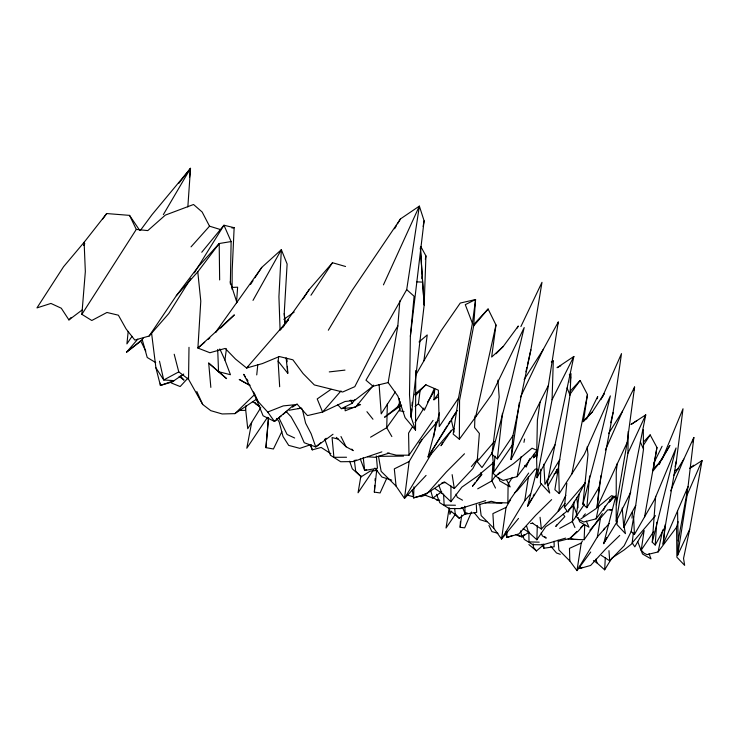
<?xml version="1.0" encoding="UTF-8"?>
<svg xmlns="http://www.w3.org/2000/svg" width="739" height="739" viewBox="0 0 739 739"><rect width="100%" height="100%" fill="white"/><g stroke="black" fill="none" stroke-linecap="round" stroke-linejoin="round"><path stroke-width="1.11" d="M434.717 488.433L441.783 493.125L450.929 501.707L450.938 485.966M245.496 408.057L247.741 428.703L260.784 407.688M328.328 330.213L351.958 290.649L400.473 218.91L419.364 206.107L406.709 289.623L414.099 296.256L410.367 336.273L409.508 394.728L411.078 417.11L415.521 430.126L405.092 417.683L397.859 396.049L388.16 382.58L397.831 325.936L399.845 300.856M415.521 430.126L415.761 370.498M232.074 289.291L232.185 270.206L234.143 227.695L223.954 225.229L201.756 252.258M472.406 323.294L465.284 304.662L475.574 299.535L472.406 323.294L458.513 398.099L453.164 434.098L459.353 439.225L459.566 400.344L473.653 325.954L475.574 299.535L460.258 303.055L441.091 330.823L415.863 374.858M617.019 518.963L616.982 524.598L625.453 533.65L623.827 525.475L645.747 414.856L631.014 424.482L636.907 420.611M630.709 492.285L616.206 521.318L627.965 453.164L628.168 431.53M616.206 521.318L616.252 471.399L617.268 463.39M256.562 399.162L234.91 413.637L222.162 413.96L210.791 410.662L202.708 404.492L188.537 379.283L188.999 347.33M478.798 504.709L491.278 501.282L496.488 502.668L507.859 502.899L508.099 485.338M560.799 365.75L557.04 367.699L573.861 356.457L555.007 444.813L537.041 477.736L536.625 458.18L537.392 420.075L540.08 402.145M230.346 284.016L231.122 241.561L223.954 225.229L194.348 272.857M387.375 403.808L386.719 427.696L391.855 436.555M540.782 469.274L540.403 482.863L549.714 493.061L547.248 483.315L555.007 444.813M474.937 416.002L474.595 427.539L479.371 433.433L477.163 461.616L481.985 467.565L492.331 452.619M523.203 528.662L528.514 532.135L536.874 539.784L537.299 525.66M537.041 477.736L552.07 399.734L553.289 360.918L551.423 361.694M451.658 418.764L451.575 421.027L454.125 432.103M413.96 486.844L413.563 497.892L421.027 495.998L429.008 492.072L444.296 481.856L454.3 488.507L472.84 468.6L477.034 460.517M420.75 246.457L425.932 255.916L424.158 305.05L411.078 417.11L411.715 409.138M689.903 468.378L702.05 460.582L689.709 529.281L677.672 555.165L678.199 540.865L677.552 511.286M558.721 541.299L569.908 538.426L573.917 539.387L584.133 539.719L584.734 524.773M471.454 511.988L464.683 527.84L460.157 527.313L460.406 521.577M602.211 397.425L621.499 353.611L613.065 412.602L599.107 487.213L586.849 507.721L582.895 504.192L598.858 443.659L610.359 395.882L584.392 454.226L559.275 493.587L554.878 489.717L570.009 395.097L571.025 373.648L569.298 374.784M593.408 560.615L597.001 562.942L604.659 569.824L605.296 557.899M492.931 462.475L491.897 480.877L495.499 488.063M386.737 478.299L380.086 492.959L374.35 492.109L374.765 485.329M375.033 480.803L375.172 478.549M507.102 532.015L506.769 537.493L518.861 533.909L535.683 515.277L551.636 499.619M655.641 496.331L652.251 542.223L655.216 545.031L656.768 522.288M187.845 206.92L190.505 168.353L152.031 214.661L140.373 230.42M438.504 396.557L433.941 399.808L434.717 388.557M236.498 302.981L237.625 287.194L231.917 287.443M632.021 518.104L632.519 511.767M411.983 405.72L412.26 402.302M520.432 397.222L543.304 349.353L558.259 322.047L548.384 385.472L511.055 459.566L512.931 435.64L530.879 349.824L541.983 282.326L520.884 326.555M573.547 506.15L572.328 521.549L574.933 527.544M190.69 278.668L168.788 313.548L149.121 336.042L134.821 340.079L126.073 328.901L118.388 315.202L106.952 312.468L91.793 320.495L81.863 314.352L85.336 271.546L84.126 242.281L106.684 213.553L129.547 215.372L139.717 230.392M579.949 566.24L579.764 568.513L590.627 565.455L605.555 549.132L619.735 535.442M281.864 431.622L273.421 448.989L265.938 447.64L268.423 417.886M404.048 411.688L399.559 410.718L399.947 406.164M586.849 507.721L589.602 475.962M265.938 447.64L268.562 417.738M536.911 454.845L533.549 457.746L533.872 454.309M570.175 382.497L570.711 376.964M245.948 405.776L245.496 410.367L239.011 410.422M585.112 482.613L579.274 493.855L567.921 512.145L564.411 507.351L566.804 483.297M605.407 449.968L622.515 411.235L634.589 387.024L627.143 442.532L597.066 507.481L599.107 487.213M128.198 331.46L126.914 343.894L132.004 336.337M256.738 374.913L257.8 364.595M582.895 504.192L587.985 454.568L587.172 446.809M670.661 490.89L683.824 459.131L693.847 437.47L688.046 486.659L663.114 544.264L665.155 524.764M189.535 177.323L190.505 168.353L178.838 183.318M374.35 492.109L376.733 469.819M497.901 380.123L499.185 397.037L491.888 454.291L497.375 458.891L502.446 413.286M615.347 495.943L609.435 501.892L609.684 499.684M643.595 531.396L634.819 546.851L632.187 542.869L633.341 532.976M663.114 544.264L665.183 526.759L676.397 460.979L683.021 408.769L663.539 455.935M410.367 336.273L424.103 220.832L419.364 206.107L383.449 284.866M536.736 450.642L517.106 476.646L503.111 480.461L497.809 477.745L493.052 473.256L495.112 456.139M597.066 507.481L600.936 475.713M460.157 527.313L461.653 515.074M279.675 386.737L278.104 361.122L278.686 356.577M421.895 439.816L409.147 461.515L404.51 498.419L396.076 486.114L381.148 471.362L378.497 456.323L403.503 456.111M415.022 406.468L418.413 403.836L420.14 390.275M423.9 360.909L427.225 334.924L419.031 341.963M473.274 324.975L488.091 309.004L495.98 324.975L491.657 357.066L503.25 346.452L518.307 326.019L517.235 328.051M210.837 387.393L208.703 363.08L218.55 371.68L230.457 374.719L224.915 360.05L226.448 348.817M613.102 496.211L596.124 518.843L583.718 522.02L579.727 519.979L576.198 516.404L579.274 493.855M652.251 542.223L676.056 447.963L654.625 499.462L634.431 534.482L631.189 531.433L635.697 505.485L643.503 449.155L643.29 429.756M426.07 475.417L404.51 498.419L431.354 453.866L431.835 450.467M433.756 436.86L435.844 422.117M510.612 499.647L506.039 507.425L501.559 539.064L493.772 528.219L481.144 515.591L479.657 503.961M511.055 459.566L519.277 402.801M597.352 398.746L597.675 396.547L586.507 419.004M678.106 521.66L676.573 527.193L658.089 551.941L646.994 554.647L643.9 553.068L641.212 550.13L644.14 530.436M570.12 391.236L580.124 380.493L587.468 394.589L583.404 421.673L592.345 411.919L604.169 393.656L600.825 399.707M548.384 385.472L536.625 458.18M582.397 541.059L581.224 543.045L576.983 570.647L569.815 560.993L558.906 549.982L558.037 540.163M449.192 507.638L446.042 528.025L455.547 514.03M518.519 518.427L501.559 539.064L524.773 500.608L528.459 476.794M677.672 555.165L687.168 494.834L687.122 489.209M643.336 442.19L650.154 434.892L656.943 447.455L653.165 470.789L660.306 461.857L653.137 469.071M627.143 442.532L616.381 504.755M590.72 552.024L576.983 570.647L597.361 536.93L600.631 517.152M360.946 475.777L358.055 492.784L373.472 469.958M576.836 514.307L573.64 505.744L574.388 501.264M423.124 226.476L424.103 220.832M688.046 486.659L678.199 540.865M421.96 278.529L422.357 276.266M425.331 259.306L425.932 255.916M644.519 517.124L656.943 447.455M554.084 473.985L556.042 472.914L556.679 469.524M251.685 422.338L246.798 448.231L267.509 417.304M571.847 474.05L587.468 394.589M517.106 476.646L521.078 456.73M523.951 442.338L524.607 439.021M596.124 518.843L598.886 505.374M658.089 551.941L662.707 529.946M689.709 529.281L683.547 558.37L684.637 565.353L676.906 557.243L676.573 527.193M459.353 439.225L475.611 417.018L495.98 324.975M525.909 371.837L526.898 367.44M527.397 365.232L530.879 349.824M610.756 422.708L613.065 412.602M675.132 466.475L676.397 460.979M633.757 390.331L634.589 387.024M692.729 441.931L693.847 437.47M557.705 324.255L558.259 322.047M617.287 521.328L603.671 543.636L615.513 497.402M541.428 483.759L527.609 506.104L537.068 469.404M457.33 410.45L428.029 456.961L439.465 412.925M491.888 454.291L510.778 383.532L524.2 327.562L491.74 394.561L475.611 417.018M603.532 510.279L605.223 506.067M529.734 458.688L526.177 467.066L524.755 465.413M687.168 494.834L702.05 460.582M434.356 388.492L424.398 410.219L418.413 403.836M627.965 453.164L645.747 414.856M653.562 463.612L662.089 446.282M631.309 531.276L624.178 545.751L609.703 560.818L601.426 555.442M565.797 495.379L557.659 511.841L541.364 529.022L532.283 523.055M552.07 399.734L573.861 356.457M603.671 543.636L606.802 537.484M451.381 511.333L449.839 514.279L449.58 508.626M635.697 505.485L623.808 527.434L622.229 508.044M655.216 545.031L665.183 526.759M527.609 506.104L532.015 498.132M533.115 496.146L534.214 494.151M603.421 530.14L604.52 528.173M253.006 300.385L281.347 249.69L287.12 264.008L284.293 312.2L284.949 323.728M442.679 442.753L440.998 445.746L451.464 430.394L454.383 428.722M659.179 464.009L663.105 456.988M406.709 289.623L383.347 330.776L354.794 386.673L342.656 392.012L314.324 384.936L303.092 373.564L292.884 359.801L279.324 356.54L262.447 363.57L246.604 368.013L235.519 359.071L225.219 348.411L209.913 352.743L197.904 348.051L200.786 301.152L197.784 271.86L219.197 243.528L231.122 241.561M557.437 469.08L548.107 485.514L547.137 479.999M659.197 464.184L660.324 462.208M661.451 460.231L669.904 445.423L658.532 464.027M401.665 405.092L384.576 417.258L397.508 406.884L400.381 401.877M163.347 214.624L190.505 168.353M397.831 325.936L365.971 380.197L373.029 386.22L388.16 382.58M394.598 228.776L396.363 225.82M397.536 223.843L400.473 218.91M559.802 459.482L544.957 484.331L543.802 464.212M412.722 426.348L408.575 433.109L409.009 455.187L396.289 455.159L387.347 452.961M415.087 422.477L423.983 407.983M427.539 402.182L434.652 390.589M428.029 456.961L447.049 425.978M508.109 484.239L512.321 477.385M604.659 569.824L611.901 558.084L624.076 549.964L632.649 543.11M673.728 475.519L683.824 459.131M608.52 433.654L622.515 411.235M524.127 379.56L543.304 349.353M129.547 215.372L136.29 229.413L81.863 314.352M395.319 391.91L381.204 413.868L379.098 384.511M448.24 424.047L450.088 421.212M451.317 419.327L456.249 411.78M643.54 445.017L650.154 434.892M302.99 299.036L309.318 289.392L332.495 262.724L345.538 266.493M250.539 284.432L253.034 280.644M254.9 277.809L261.763 267.407L281.347 249.69L278.926 296.736L280.099 330.379M310.953 295.249L332.495 262.724M497.375 458.891L512.931 435.64M641.212 550.13L653.692 531.535M149.121 336.042L176.325 295.702L197.997 267.038L219.197 243.528L219.649 279.933M458.513 398.099L439.271 426.56L438.375 390.183L425.867 384.853L414.69 394.377M536.874 539.784L545.659 526.768L559.238 517.476L566.859 511.268M576.198 516.404L584.484 504.164M493.052 473.256L512.811 444.37M409.009 455.187L433.072 420.389M137.75 339.173L126.581 352.161L142.23 339.58L143.532 337.714M507.859 502.899L528.671 473.043M584.133 539.719L602.414 513.651M280.811 329.548L309.318 289.392M215.428 332.467L261.763 267.407M400.141 408.926L386.719 427.696L370.572 437.192M495.924 475.306L491.897 480.877L477.699 488.821M609.435 501.892L613.37 496.451M83.507 245.514L84.828 243.685M102.703 219.03L106.684 213.553M282.926 327.303L284.256 325.474M285.587 323.636L288.256 319.978L246.604 368.013L248.369 366.673M533.549 457.746L536.92 453.118M577.057 515.055L572.328 521.549L559.709 528.339M475.14 482.632L472.47 486.299L481.902 474.53L480.683 472.831M476.479 480.803L481.163 474.383M433.941 399.808L438.698 393.324M569.566 394.866L580.124 380.493M557.086 524.607L555.746 526.436L564.79 516.616L563.229 514.178M450.929 501.707L461.857 487.149L477.172 476.359L493.44 462.753L494.197 464.896M337.52 404.492L341.353 408.639L352.161 403.3L354.905 399.697M215.502 332.587L218.301 329.104M373.62 385.084L355.496 407.3L341.353 408.639M655.465 515.683L632.187 542.869M585.436 482.909L564.411 507.351M438.125 420.657L419.078 443.141M471.39 466.605L478.031 458.623M84.126 242.281L63.554 266.733L36.95 307.904L50.936 303.433L61.3 308.228L68.93 319.922L82.463 309.733M558.536 511.203L565.058 503.471M473.653 325.954L488.091 309.004M431.354 453.866L451.464 430.394M477.163 461.616L494.317 441.599M341.002 390.913L322.601 412.048L307.461 415.586L297.383 404.464L283.259 405.896L267.675 412.048L257.957 401.369L243.704 374.303L245.542 377.139M524.773 500.608L530.62 493.892M584.05 524.459L578.184 531.184L569.908 538.426L576.956 531.415M597.361 536.93L609.185 523.517M524.173 534.5L521.965 536.976L515.693 534.648M191.041 246.863L209.525 226.18L220.813 229.663M176.325 295.702L197.784 271.86M583.071 516.413L585.38 513.845M68.93 319.922L71.166 317.437M425.941 384.594L415.226 395.781M188.39 377.62L180.159 386.552L171.411 383.014M496.063 353.759L503.25 346.452M582.757 421.609L592.345 411.919M464.48 453.774L446.319 471.981L427.124 493.597L413.563 497.892L412.288 489.957M580.872 527.517L584.004 524.404M234.91 413.637L253.976 395.153M497.458 474.577L499.906 472.221M220.582 328.107L234.355 314.879L197.904 348.051L204.721 342.268M528.902 544.569L536.459 550.971L542.177 546.066M293.244 405.499L274.455 421.433L263.084 415.78L253.394 391.947M208.13 339.386L209.839 337.935M320.966 442.596L315.756 446.938L304.237 442.726L299.101 431.04L291.046 416.75L286.39 411.752M324.449 439.696L326.185 438.255M281.171 415.937L274.455 421.433L267.675 412.048M282.852 414.57L287.055 411.133M568.559 509.892L573.64 505.744M514.418 493.005L517.097 490.844L535.313 469.053L537.364 469.274M589.814 530.279L607.68 509.864L611.67 510.076L609.583 509.448M689.764 468.35L693.727 465.219M126.581 352.161L140.853 341.132L145.805 351.136M331.044 389.342L317.207 398.931L322.601 412.048L345.039 401.489L354.535 400.455L373.029 386.22M451.039 511.166L459.233 518.27L466.337 512.977M333.021 434.246L315.756 446.938L311.165 433.811L305.595 423.105L302.269 408.926M556.042 472.914L557.88 471.593M292.496 407.171L297.106 403.9M423.465 494.603L432.823 498.049L441.71 491.786M283.804 319.331L294.187 312.089M496.645 475.362L513.651 463.584L532.034 448.185L537.096 450.384M183.715 374.054L172.058 381.998L160.4 385.435L155.911 367.8L151.486 332.384M529.106 532.098L521.965 536.976L520.589 530.888M580.771 518.981L595.625 508.894L611.615 495.666L616.603 497.864M436.527 494.299L439.751 502.705L449.1 508.534L460.369 508.589L462.235 507.333M349.649 461.191L352.3 468.822L361.205 476.766L370.267 471.066L377.537 470.438M467.214 512.986L465.265 514.122L462.66 507.767M311.147 444.536L299.812 448.351L288.69 445.386L283.009 436.481L279.139 421.784L276.672 418.422M324.846 439.354L330.416 455.224L340.67 461.736L353.251 461.579L356.18 459.954M551.294 362.008L553.289 360.918M188.537 379.283L178.773 371.893L163.725 379.985L155.911 367.8M674.495 470.854L678.328 468.877M409.147 461.515L394.303 468.877L396.076 486.114M366.618 469.551L364.66 470.494L360.262 458.901M506.039 507.425L492.885 513.614L493.772 528.219M581.224 543.045L569.464 548.375L569.815 560.993M582.489 567.349L579.764 568.513L579.321 566.351M420.962 496.719L425.812 494.945M353.251 461.579L381.86 451.852M512.515 535.535L506.769 537.493L505.753 532.025M397.508 406.884L401.499 405.572M485.745 500.617L460.369 508.589M389.277 453.099L375.218 457.293L367.477 456.785M565.64 538.112L542.925 544.828L532.764 544.643L524.247 539.405L523.018 536.403M310.325 444.675L312.274 449.866L321.142 447.437L330.887 453.709M441.423 483.232L445.654 482.447M288.995 410.256L301.078 408.168M298.039 408.621L301.272 408.076M530.574 523.545L532.847 523.166M231.926 228.028L234.143 227.695M542.093 544.144L543.858 548.218L554.176 546.786L554.074 541.281M329.271 371.902L344.984 370.11M485.135 502.834L501.91 503.111M346.536 457.247L333.899 457.321L332.07 437.562L338.444 439.169M349.981 400.464L354.535 400.455M455.446 505.245L444.139 505.116L443.576 494.021M539.202 542.158L529.013 541.909L528.847 532.006M416.916 281.882L422.616 282.104L424.158 305.05L420.38 247.805L422.616 282.104M568.06 539.064L578.12 539.507M136.29 229.413L147.791 230.596L165.333 215.114L193.535 204.5L202.144 212.001L209.525 226.18M433.109 497.624L436.675 499.887L438.938 500.137M436.675 499.887L439.788 500.312M523.351 536.514L519.175 535.895L517.365 534.759M357.417 404.15L360.567 404.658L345.168 410.81L345.085 407.392M486.798 521.78L479.907 519.656L474.226 512.718M391.725 480.138L381.943 477.034L374.885 468.073M407.281 495.093L413.332 496.747M498.012 533.309L491.906 531.6L488.95 525.457M560.282 554.315L556.513 552.984L550.74 546.158M247.759 384.169L249.874 385.01M294.667 438.015L287.101 434.477L278.843 417.757M336.356 437.349L346.111 446.799L353.224 450.633L351.764 449.081M246.808 383.643L239.214 379.44L249.865 385.472M462.503 500.174L457.312 497.292L455.981 494.151M155.707 362.581L147.218 357.482L142.23 339.58M259.472 406.441L256.063 404.224L255.01 402.339M252.396 401.526L259.832 406.395M179.06 376.253L184.029 380.16L180.436 375.994M208.703 363.08L226.605 378.645L218.55 371.68L217.7 349.427M544.652 536.532L546.232 538.131L542.306 535.895L541.234 532.874M361.205 476.766L355.708 471.196L354.332 460.295M459.233 518.27L455.169 513.725L454.716 508.377M536.459 550.971L533.355 547.165L533.188 543.876M366.932 411.697L372.964 419.235M278.104 361.122L287.767 373.287L287.379 366.368M246.771 379.024L247.999 380.918M506.464 479.611L510.169 486.918L499.823 480.932L498.696 477.727M340.975 436.527L346.111 446.799M219.816 348.928L224.915 360.05M196.796 391.476L202.708 404.492M254.198 393.028L257.957 401.369M586.313 521.115L588.974 527.184L579.635 521.799L578.037 517.512M640.344 441.913L643.503 449.155M350.813 400.205L352.161 403.3M567.053 387.947L570.009 395.097M637.739 541.724L642.533 554.01L651.022 558.887L649.054 553.733M438.643 484.858L441.783 493.125M310.546 444.823L312.274 449.866M230.198 281.799L236.923 302.574M526.648 526.27L528.514 532.135M430.689 490.493L432.823 498.049M595.985 559.1L597.001 562.942M174.201 354.249L178.773 371.893M159.495 361.205L163.725 379.985L174.108 380.622L160.4 385.435L160.372 383.162M452.139 474.65L454.3 488.507M576.734 497.439L577.953 507.73M540.061 517.272L541.364 529.022M363.237 457.515L364.66 470.494L377.435 468.258L376.317 455.898M284.109 313.539L285.208 323.848M286.104 357.768L287.767 373.287M492.294 452.684L494.058 470.512M608.954 550.657L609.703 560.818M464.729 506.215L465.265 514.122L476.701 512.367L476.322 504.728M286.981 359.459L287.111 361.759M633.582 516.376L634.431 534.482M543.71 543.978L543.858 548.218M558.527 463.381L559.275 493.587M399.282 398.45L399.559 410.718"/></g></svg>
